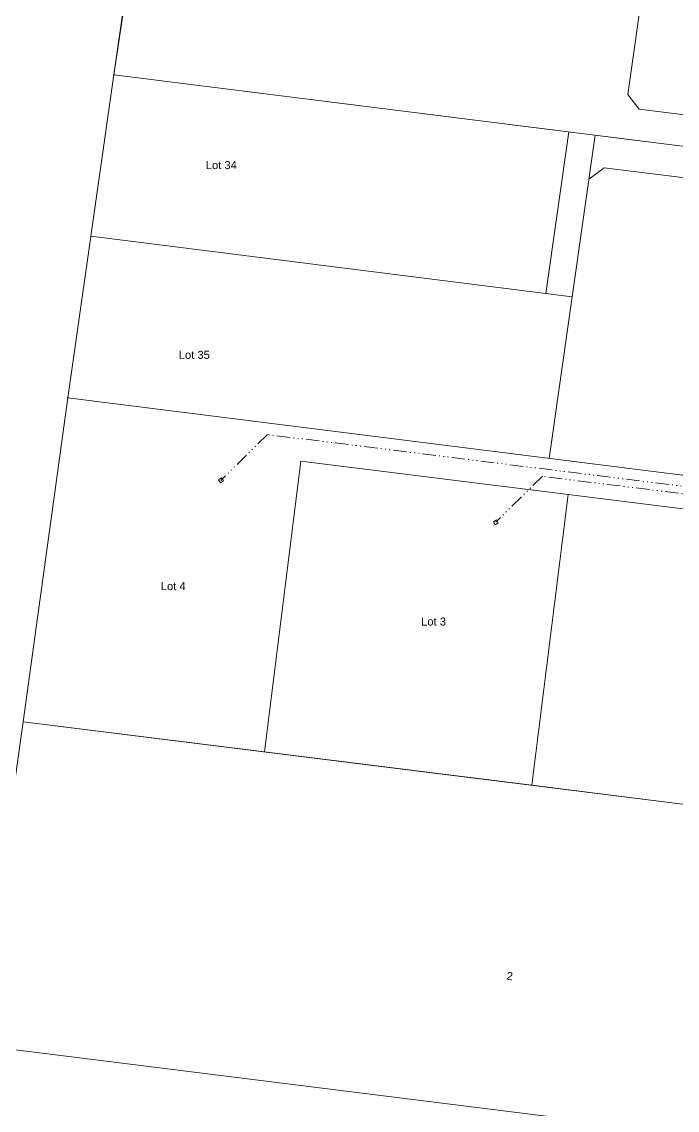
# Model space of a CAD drawing. Header units: metres. Extents: x 267072 to 270320, y 6186424 to 6191197.
# Drawn here: x 267640 to 267787.4, y 6187194.3 to 6187439 of the extents above; entities that cross this region are included whole.
import ezdxf
from ezdxf.enums import TextEntityAlignment as Align

# ---------------------------------------------------------------- set-up
doc = ezdxf.new("R2010")
doc.units = ezdxf.units.M
doc.linetypes.add('PHANTOMX2', pattern=[6.6, 3, -0.75, 0.2, -0.75, 0.2, -0.75, 0.2, -0.75])
doc.layers.get('0').update_dxf_attribs({"color": 6})
doc.layers.add('Cadastre Land Parcels_SP_EXT', color=118, linetype='Continuous', lineweight=15)
doc.layers.add('Services_SP_EXT', color=42, linetype='PHANTOMX2', lineweight=20)
doc.styles.add('ieISOCP', font='arial.ttf', dxfattribs={"height": 1.5})
doc.styles.get("Standard").update_dxf_attribs({"font": 'arial.ttf'})

# ---------------------------------------------------------------- blocks, each defined once
blk = doc.blocks.new('CCP_EXT')
at = {"flags": 9}
blk.add_attdef('NOTES', text='', height=0.2, dxfattribs=at).set_placement((0, -2), align=Align.MIDDLE_LEFT)
blk.add_wipeout([(0, 0.57), (0.57, 0), (0, -0.57), (-0.57, 0)])
blk.add_lwpolyline([(-0.57, 0), (0, 0.57), (0.57, 0), (0, -0.57), (-0.57, 0)])
at = {"flags": 1}
blk.add_attdef('Z', (0, 0), '', height=0.2, dxfattribs=at)
at = {"flags": 9}
for tag, p in [('CCP_TYPE', (0, 0)), ('CONSTRUCTED_VOLTAGE', (0, -0.2)), ('OPERATING_VOLTAGE', (0, -0.6)), ('ORIENTATION', (0, -0.8)), ('OWNED_BY', (0, -1)), ('STATE', (0, -1.8)), ('NO_PHASES', (0, -0.4)), ('USAGE', (0, -1.2)), ('LEGEND', (0, -1.4)), ('LIFE_SUPPORT', (0, -1.6))]:
    blk.add_attdef(tag, text='', height=0.2, dxfattribs=at).set_placement(p, align=Align.MIDDLE_LEFT)

msp = doc.modelspace()

# ---------------------------------------------------------------- linework, layer by layer
for p in [(267660.7093, 6187427.1413), (267650.3321, 6187354.4444)]:
    msp.add_point(p)
at = {"layer": 'Cadastre Land Parcels_SP_EXT', "linetype": 'Continuous'}
for p, q in [((267650.3321, 6187354.4444), (267660.7093, 6187427.1413)), ((267937.322, 6187392.3659), (267660.7093, 6187427.1413)), ((267757.8298, 6187377.9307), (267763.0184, 6187414.2791)), ((267768.9724, 6187413.5306), (267763.7838, 6187377.1821)), ((267767.5591, 6187403.6299), (267770.9596, 6187406.2256)), ((267770.9596, 6187406.2256), (267912.6776, 6187388.409)), ((267655.5207, 6187390.7928), (267763.7838, 6187377.1821)), ((267763.7838, 6187377.1821), (267758.5952, 6187340.8337)), ((267927.5599, 6187319.5917), (267650.3321, 6187354.4444))]:
    msp.add_line(p, q, dxfattribs=at)
msp.add_lwpolyline([(267629.9903, 6187208.9103), (267640.3165, 6187281.6244), (267650.3321, 6187354.4444), (267660.7093, 6187427.1413), (267671.0816, 6187499.8387), (267681.4537, 6187572.5352), (267691.9477, 6187645.2013), (267702.2745, 6187717.9171), (267712.6006, 6187790.632), (267722.927, 6187863.3478), (267726.7783, 6187890.4667), (267700.0638, 6187872.2303), (267642.9722, 6187785.16), (267408.6635, 6187620.4308)], dxfattribs=at)
for points in [[(267882.5568, 6187473.2523), (267836.5304, 6187479.1197), (267785.2453, 6187485.4862), (267780.076, 6187449.2387), (267776.3041, 6187422.7168), (267778.8533, 6187419.3757), (267873.7546, 6187407.5146), (267882.5568, 6187473.2523)], [(267938.16, 6187399.4629), (267873.7546, 6187407.5146), (267778.8533, 6187419.3757), (267776.3041, 6187422.7168), (267780.076, 6187449.2387), (267666.1421, 6187463.4813), (267660.7093, 6187427.1413), (267937.322, 6187392.3659), (267938.16, 6187399.4629)], [(267650.332, 6187354.4444), (267640.3164, 6187281.6244), (267694.5856, 6187274.8406), (267702.7655, 6187340.2647), (267762.8587, 6187332.7513), (267822.9518, 6187325.2365), (267926.4555, 6187312.2922), (267927.5599, 6187319.5917), (267650.332, 6187354.4444)], [(267762.8587, 6187332.7513), (267702.7655, 6187340.2647), (267694.5856, 6187274.8406), (267754.6784, 6187267.3283), (267762.8587, 6187332.7513)], [(267822.9518, 6187325.2365), (267762.8587, 6187332.7513), (267754.6784, 6187267.3283), (267814.7702, 6187259.8155), (267822.9518, 6187325.2365)], [(267917.6819, 6187246.948), (267640.3165, 6187281.6244), (267629.9903, 6187208.9103), (267648.7662, 6187206.5624), (267907.9086, 6187174.1606), (267917.6819, 6187246.948)]]:
    msp.add_lwpolyline(points, close=True, dxfattribs=at)

# ---------------------------------------------------------------- texts
at = {"layer": 'Cadastre Land Parcels_SP_EXT'}
for s, p in [('Lot 4', (267671.2481, 6187311.2204)), ('Lot 3', (267729.8077, 6187303.2677))]:
    msp.add_text(s, height=1.8, dxfattribs=at).set_placement(p)
msp.add_text('2', height=1.8, rotation=352.380829, dxfattribs=at).set_placement((267748.9327, 6187223.6411))
at = {"layer": 'Cadastre Land Parcels_SP_EXT', "linetype": 'Continuous', "char_height": 1.8, "attachment_point": 1, "style": 'ieISOCP'}
for s, insert in [('Lot 34', (267681.3658, 6187407.7067)), ('Lot 35', (267675.2917, 6187365.0442))]:
    msp.add_mtext_dynamic_manual_height_columns(s, width=11.623125, gutter_width=7.5, heights=[0], dxfattribs=dict(at, insert=insert))

# ---------------------------------------------------------------- next in the draw order: block references
at = {"layer": 'Services_SP_EXT', "rotation": 168.3278831207953}
msp.add_blockref('CCP_EXT', (267684.7687, 6187335.896), dxfattribs=at)

# ---------------------------------------------------------------- next in the draw order: linework, layer by layer
at = {"layer": 'Services_SP_EXT'}
msp.add_lwpolyline([(267925.252, 6187315.8944), (267923.0416, 6187317.8681), (267695.2319, 6187346.2264), (267684.7688, 6187335.8959)], dxfattribs=at)

# ---------------------------------------------------------------- next in the draw order: block references
at = {"layer": 'Services_SP_EXT', "rotation": 168.3278831207953}
msp.add_blockref('CCP_EXT', (267746.6109, 6187326.4992), dxfattribs=at)

# ---------------------------------------------------------------- next in the draw order: linework, layer by layer
at = {"layer": 'Services_SP_EXT'}
msp.add_lwpolyline([(267925.252, 6187315.8944), (267757.0742, 6187336.8295), (267746.611, 6187326.4991)], dxfattribs=at)

doc.saveas('drawing.dxf')
